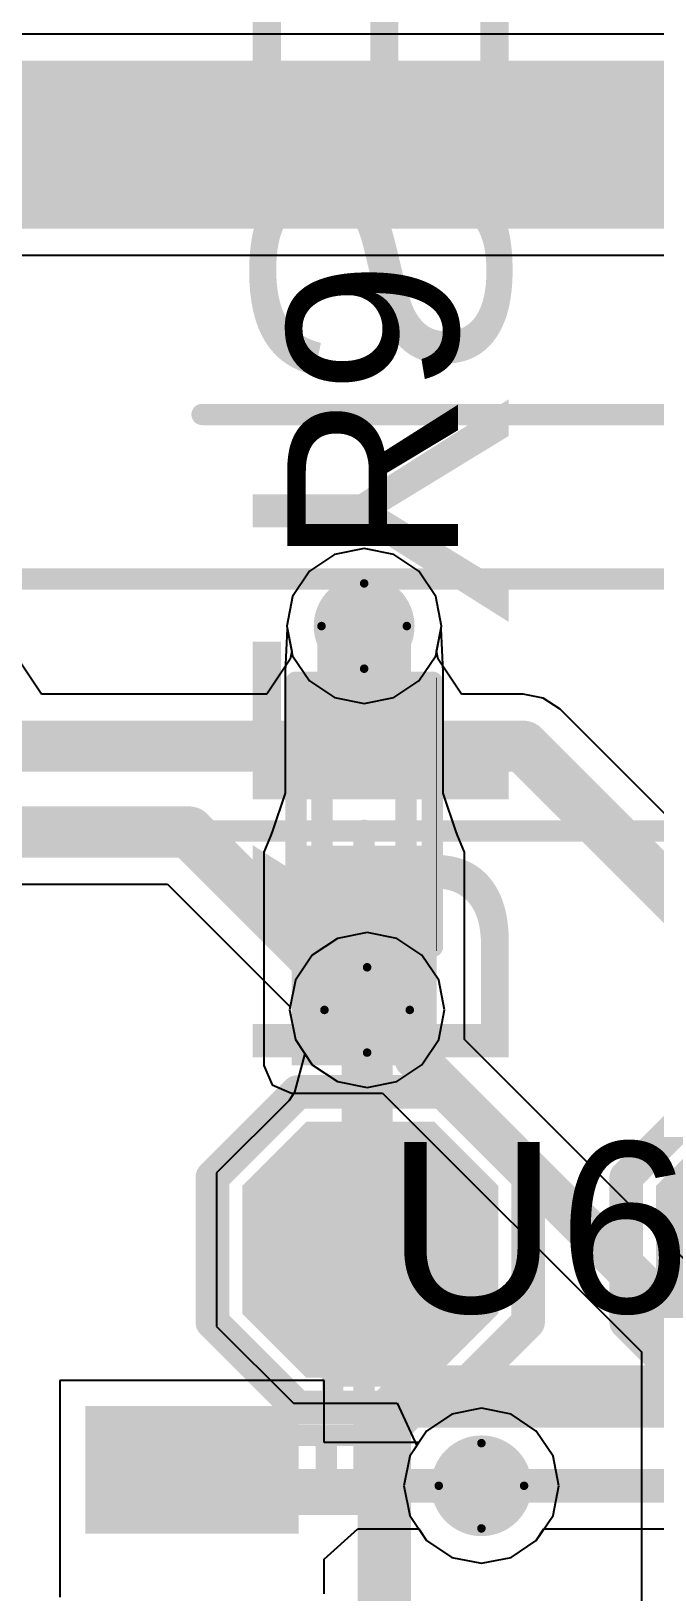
# Model space of a CAD drawing. Header units: millimetres. Extents: x -16 to 330, y -45 to 150.
# Drawn here: x 77.77 to 81.49, y 53.23 to 62.52 of the extents above; entities that cross this region are included whole.
import ezdxf

# ---------------------------------------------------------------- set-up
doc = ezdxf.new("R2010")
doc.units = ezdxf.units.MM
for name, color, linetype in [('BottomLayer', 5, 'Continuous'), ('BottomOverlay', 54, 'Continuous'), ('BottomPaste', 16, 'Continuous'), ('BottomSolder', 6, 'Continuous'), ('DrillDrawing', 1, 'Continuous'), ('Mechanical13', 56, 'Continuous'), ('MidLayer1', 16, 'Continuous'), ('MidLayer2', 76, 'Continuous'), ('TopLayer', 1, 'Continuous'), ('TopOverlay', 2, 'Continuous'), ('TopPaste', 8, 'Continuous'), ('TopSolder', 216, 'Continuous'), ('ViaHoleLayer', 16, 'Continuous')]:
    doc.layers.add(name, color=color, linetype=linetype)
doc.styles.add('Arial', font='arial.ttf', dxfattribs={"height": 0.2})

# ---------------------------------------------------------------- blocks, each defined once
blk = doc.blocks.new('16_SOIC_73')
at = {"layer": 'TopLayer'}
blk.add_hatch(color=1, dxfattribs=at).paths.add_polyline_path([(5.085, -8.51), (6.355, -8.51), (6.355, -9.27), (5.085, -9.27)])
at = {"layer": 'TopPaste'}
blk.add_hatch(color=8, dxfattribs=at).paths.add_polyline_path([(5.085, -8.51), (6.355, -8.51), (6.355, -9.27), (5.085, -9.27)])
at = {"layer": 'TopSolder'}
blk.add_hatch(color=216, dxfattribs=at).paths.add_polyline_path([(5.085, -8.51), (6.355, -8.51), (6.355, -9.27), (5.085, -9.27)])
at = {"layer": 'TopOverlay', "const_width": 0.127}
for points in [[(4.8818, -9.3472), (4.8818, -9.4472)], [(4.8768, -9.4488), (0.8382, -9.4488)]]:
    blk.add_lwpolyline(points, dxfattribs=at)
at = {"layer": 'TopOverlay', "const_width": 0.0635}
for points in [[(4.85, -9.3472, 1), (4.9135, -9.3472, 1)], [(4.845, -9.4488, 1), (4.9085, -9.4488, 1)], [(4.85, -9.4472, 1), (4.9135, -9.4472, 1)]]:
    blk.add_lwpolyline(points, format="xyb", close=True, dxfattribs=at)
blk = doc.blocks.new('R___0402_106')
at = {"layer": 'TopLayer'}
for points in [[(-0.6985, -0.3175), (-0.6985, 0.3175), (-0.2413, 0.3175), (-0.2413, -0.3175)], [(0.2413, -0.3175), (0.2413, 0.3175), (0.6985, 0.3175), (0.6985, -0.3175)]]:
    blk.add_hatch(color=1, dxfattribs=at).paths.add_polyline_path(points)
at = {"layer": 'TopPaste'}
for points in [[(-0.6985, -0.3175), (-0.6985, 0.3175), (-0.2413, 0.3175), (-0.2413, -0.3175)], [(0.2413, -0.3175), (0.2413, 0.3175), (0.6985, 0.3175), (0.6985, -0.3175)]]:
    blk.add_hatch(color=8, dxfattribs=at).paths.add_polyline_path(points)
at = {"layer": 'TopSolder'}
for points in [[(-0.7535, -0.3725), (-0.7535, 0.3725), (-0.1863, 0.3725), (-0.1863, -0.3725)], [(0.1863, -0.3725), (0.1863, 0.3725), (0.7535, 0.3725), (0.7535, -0.3725)]]:
    blk.add_hatch(color=216, dxfattribs=at).paths.add_polyline_path(points)
at = {"layer": 'TopOverlay'}
for points, const_width in [([(-0.7874, 0.4064), (-0.7874, -0.4064)], 0.127), ([(-0.7874, 0.4064), (0.7874, 0.4064)], 0.127), ([(0.7874, 0.4064), (0.7874, -0.4064)], 0.127), ([(-0.7874, -0.4064), (0.7874, -0.4064)], 0.127), ([(-0.8128, -0.4318), (0.8128, -0.4318)], 0.00323)]:
    blk.add_lwpolyline(points, dxfattribs=dict(at, const_width=const_width))
for points, const_width in [([(-0.8191, 0.4064, 1), (-0.7556, 0.4064, 1)], 0.0635), ([(-0.8191, 0.4064, 1), (-0.7556, 0.4064, 1)], 0.0635), ([(0.7556, 0.4064, 1), (0.8191, 0.4064, 1)], 0.0635), ([(0.7556, 0.4064, 1), (0.8191, 0.4064, 1)], 0.0635), ([(-0.8191, -0.4064, 1), (-0.7556, -0.4064, 1)], 0.0635), ([(-0.8191, -0.4064, 1), (-0.7556, -0.4064, 1)], 0.0635), ([(0.7556, -0.4064, 1), (0.8191, -0.4064, 1)], 0.0635), ([(0.7556, -0.4064, 1), (0.8191, -0.4064, 1)], 0.0635), ([(-0.8136, -0.4318, 1), (-0.812, -0.4318, 1)], 0.00161), ([(0.812, -0.4318, 1), (0.8136, -0.4318, 1)], 0.00161)]:
    blk.add_lwpolyline(points, format="xyb", close=True, dxfattribs=dict(at, const_width=const_width))
blk = doc.blocks.new('T__________B_133')
at = {"layer": 'BottomLayer'}
blk.add_hatch(color=5, dxfattribs=at).paths.add_polyline_path([(0.381, 0.762), (-0.381, 0.762), (-0.762, 0.381), (-0.762, -0.381), (-0.381, -0.762), (0.381, -0.762), (0.762, -0.381), (0.762, 0.381)])
at = {"layer": 'BottomPaste'}
blk.add_hatch(color=16, dxfattribs=at).paths.add_polyline_path([(0.381, 0.762), (-0.381, 0.762), (-0.762, 0.381), (-0.762, -0.381), (-0.381, -0.762), (0.381, -0.762), (0.762, -0.381), (0.762, 0.381)])
at = {"layer": 'BottomSolder'}
blk.add_hatch(color=6, dxfattribs=at).paths.add_polyline_path([(0.381, 0.762), (-0.381, 0.762), (-0.762, 0.381), (-0.762, -0.381), (-0.381, -0.762), (0.381, -0.762), (0.762, -0.381), (0.762, 0.381)])
at = {"layer": 'BottomOverlay', "const_width": 0.2}
for points in [[(-0.4318, 0.9398), (-0.9398, 0.4318)], [(0.4318, 0.9398), (-0.4318, 0.9398)], [(0.4318, 0.9398), (-0.4318, 0.9398)], [(0.9398, 0.4318), (0.4318, 0.9398)], [(-0.9398, 0.4318), (-0.9398, -0.4318)], [(0.9398, 0.4318), (0.9398, -0.4318)], [(-0.4318, -0.9398), (-0.9398, -0.4318)], [(0.9398, -0.4318), (0.4318, -0.9398)], [(0.4318, -0.9398), (-0.4318, -0.9398)], [(0.4318, -0.9398), (-0.4318, -0.9398)]]:
    blk.add_lwpolyline(points, dxfattribs=at)
at = {"layer": 'BottomOverlay', "const_width": 0.1}
for points in [[(-0.4818, 0.9398, 1), (-0.3818, 0.9398, 1)], [(-0.4818, 0.9398, 1), (-0.3818, 0.9398, 1)], [(-0.4818, 0.9398, 1), (-0.3818, 0.9398, 1)], [(0.3818, 0.9398, 1), (0.4818, 0.9398, 1)], [(0.3818, 0.9398, 1), (0.4818, 0.9398, 1)], [(0.3818, 0.9398, 1), (0.4818, 0.9398, 1)], [(-0.9898, 0.4318, 1), (-0.8898, 0.4318, 1)], [(-0.9898, 0.4318, 1), (-0.8898, 0.4318, 1)], [(0.8898, 0.4318, 1), (0.9898, 0.4318, 1)], [(0.8898, 0.4318, 1), (0.9898, 0.4318, 1)], [(-0.9898, -0.4318, 1), (-0.8898, -0.4318, 1)], [(-0.9898, -0.4318, 1), (-0.8898, -0.4318, 1)], [(0.8898, -0.4318, 1), (0.9898, -0.4318, 1)], [(0.8898, -0.4318, 1), (0.9898, -0.4318, 1)], [(-0.4818, -0.9398, 1), (-0.3818, -0.9398, 1)], [(-0.4818, -0.9398, 1), (-0.3818, -0.9398, 1)], [(-0.4818, -0.9398, 1), (-0.3818, -0.9398, 1)], [(0.3818, -0.9398, 1), (0.4818, -0.9398, 1)], [(0.3818, -0.9398, 1), (0.4818, -0.9398, 1)], [(0.3818, -0.9398, 1), (0.4818, -0.9398, 1)]]:
    blk.add_lwpolyline(points, format="xyb", close=True, dxfattribs=at)
blk = doc.blocks.new('T__________B_134')
at = {"layer": 'BottomLayer'}
blk.add_hatch(color=5, dxfattribs=at).paths.add_polyline_path([(0.381, 0.762), (-0.381, 0.762), (-0.762, 0.381), (-0.762, -0.381), (-0.381, -0.762), (0.381, -0.762), (0.762, -0.381), (0.762, 0.381)])
at = {"layer": 'BottomPaste'}
blk.add_hatch(color=16, dxfattribs=at).paths.add_polyline_path([(0.381, 0.762), (-0.381, 0.762), (-0.762, 0.381), (-0.762, -0.381), (-0.381, -0.762), (0.381, -0.762), (0.762, -0.381), (0.762, 0.381)])
at = {"layer": 'BottomSolder'}
blk.add_hatch(color=6, dxfattribs=at).paths.add_polyline_path([(0.381, 0.762), (-0.381, 0.762), (-0.762, 0.381), (-0.762, -0.381), (-0.381, -0.762), (0.381, -0.762), (0.762, -0.381), (0.762, 0.381)])
at = {"layer": 'BottomOverlay', "const_width": 0.2}
for points in [[(-0.4318, 0.9398), (-0.9398, 0.4318)], [(0.4318, 0.9398), (-0.4318, 0.9398)], [(0.4318, 0.9398), (-0.4318, 0.9398)], [(0.9398, 0.4318), (0.4318, 0.9398)], [(-0.9398, 0.4318), (-0.9398, -0.4318)], [(0.9398, 0.4318), (0.9398, -0.4318)], [(-0.4318, -0.9398), (-0.9398, -0.4318)], [(0.9398, -0.4318), (0.4318, -0.9398)], [(0.4318, -0.9398), (-0.4318, -0.9398)], [(0.4318, -0.9398), (-0.4318, -0.9398)]]:
    blk.add_lwpolyline(points, dxfattribs=at)
at = {"layer": 'BottomOverlay', "const_width": 0.1}
for points in [[(-0.4818, 0.9398, 1), (-0.3818, 0.9398, 1)], [(-0.4818, 0.9398, 1), (-0.3818, 0.9398, 1)], [(-0.4818, 0.9398, 1), (-0.3818, 0.9398, 1)], [(0.3818, 0.9398, 1), (0.4818, 0.9398, 1)], [(0.3818, 0.9398, 1), (0.4818, 0.9398, 1)], [(0.3818, 0.9398, 1), (0.4818, 0.9398, 1)], [(-0.9898, 0.4318, 1), (-0.8898, 0.4318, 1)], [(-0.9898, 0.4318, 1), (-0.8898, 0.4318, 1)], [(0.8898, 0.4318, 1), (0.9898, 0.4318, 1)], [(0.8898, 0.4318, 1), (0.9898, 0.4318, 1)], [(-0.9898, -0.4318, 1), (-0.8898, -0.4318, 1)], [(-0.9898, -0.4318, 1), (-0.8898, -0.4318, 1)], [(0.8898, -0.4318, 1), (0.9898, -0.4318, 1)], [(0.8898, -0.4318, 1), (0.9898, -0.4318, 1)], [(-0.4818, -0.9398, 1), (-0.3818, -0.9398, 1)], [(-0.4818, -0.9398, 1), (-0.3818, -0.9398, 1)], [(-0.4818, -0.9398, 1), (-0.3818, -0.9398, 1)], [(0.3818, -0.9398, 1), (0.4818, -0.9398, 1)], [(0.3818, -0.9398, 1), (0.4818, -0.9398, 1)], [(0.3818, -0.9398, 1), (0.4818, -0.9398, 1)]]:
    blk.add_lwpolyline(points, format="xyb", close=True, dxfattribs=at)

msp = doc.modelspace()

# ---------------------------------------------------------------- hatches: boundary and pattern name
at = {"layer": 'BottomLayer'}
h = msp.add_hatch(color=5, dxfattribs=at)
edge = h.paths.add_edge_path()
edge.add_arc((79.7562, 58.9788), 0.3, 0, 360)
h = msp.add_hatch(color=5, dxfattribs=at)
edge = h.paths.add_edge_path()
edge.add_arc((79.7738, 56.6928), 0.3, 0, 360)
h = msp.add_hatch(color=5, dxfattribs=at)
edge = h.paths.add_edge_path()
edge.add_arc((80.4544, 53.8588), 0.3, 0, 360)
at = {"layer": 'BottomSolder'}
h = msp.add_hatch(color=6, dxfattribs=at)
edge = h.paths.add_edge_path()
edge.add_arc((79.7562, 58.9788), 0.15, 0, 360)
h = msp.add_hatch(color=6, dxfattribs=at)
edge = h.paths.add_edge_path()
edge.add_arc((79.7738, 56.6928), 0.15, 0, 360)
h = msp.add_hatch(color=6, dxfattribs=at)
edge = h.paths.add_edge_path()
edge.add_arc((80.4544, 53.8588), 0.15, 0, 360)
at = {"layer": 'MidLayer1'}
h = msp.add_hatch(color=16, dxfattribs=at)
edge = h.paths.add_edge_path()
edge.add_arc((79.7562, 58.9788), 0.3, 0, 360)
h = msp.add_hatch(color=16, dxfattribs=at)
edge = h.paths.add_edge_path()
edge.add_arc((79.7738, 56.6928), 0.3, 0, 360)
h = msp.add_hatch(color=16, dxfattribs=at)
edge = h.paths.add_edge_path()
edge.add_arc((80.4544, 53.8588), 0.3, 0, 360)
at = {"layer": 'MidLayer2'}
h = msp.add_hatch(color=76, dxfattribs=at)
edge = h.paths.add_edge_path()
edge.add_arc((79.7562, 58.9788), 0.3, 0, 360)
h = msp.add_hatch(color=76, dxfattribs=at)
edge = h.paths.add_edge_path()
edge.add_arc((79.7738, 56.6928), 0.3, 0, 360)
h = msp.add_hatch(color=76, dxfattribs=at)
edge = h.paths.add_edge_path()
edge.add_arc((80.4544, 53.8588), 0.3, 0, 360)
at = {"layer": 'TopLayer'}
h = msp.add_hatch(color=1, dxfattribs=at)
edge = h.paths.add_edge_path()
edge.add_arc((79.7562, 58.9788), 0.3, 0, 360)
msp.add_hatch(color=1, dxfattribs=at).paths.add_polyline_path([(79.3244, 56.3626), (80.188, 56.3626), (80.188, 57.6326), (79.3244, 57.6326)])
h = msp.add_hatch(color=1, dxfattribs=at)
edge = h.paths.add_edge_path()
edge.add_arc((79.7738, 56.6928), 0.3, 0, 360)
h = msp.add_hatch(color=1, dxfattribs=at)
edge = h.paths.add_edge_path()
edge.add_arc((80.4544, 53.8588), 0.3, 0, 360)
at = {"layer": 'TopSolder'}
h = msp.add_hatch(color=216, dxfattribs=at)
edge = h.paths.add_edge_path()
edge.add_arc((79.7562, 58.9788), 0.15, 0, 360)
h = msp.add_hatch(color=216, dxfattribs=at)
edge = h.paths.add_edge_path()
edge.add_arc((79.7738, 56.6928), 0.15, 0, 360)
h = msp.add_hatch(color=216, dxfattribs=at)
edge = h.paths.add_edge_path()
edge.add_arc((80.4544, 53.8588), 0.15, 0, 360)
at = {"layer": 'ViaHoleLayer'}
h = msp.add_hatch(color=16, dxfattribs=at)
edge = h.paths.add_edge_path()
edge.add_arc((79.7562, 58.9788), 0.15, 0, 360)
h = msp.add_hatch(color=16, dxfattribs=at)
edge = h.paths.add_edge_path()
edge.add_arc((79.7738, 56.6928), 0.15, 0, 360)
h = msp.add_hatch(color=16, dxfattribs=at)
edge = h.paths.add_edge_path()
edge.add_arc((80.4544, 53.8588), 0.15, 0, 360)

# ---------------------------------------------------------------- linework, layer by layer
at = {"layer": 'BottomLayer'}
for p, q in [((83.7811, 62.5036), (68.4354, 62.5036)), ((68.708, 61.1876), (83.7811, 61.1876)), ((79.5797, 59.405), (79.4301, 59.305)), ((79.7562, 59.4401), (79.5797, 59.405)), ((79.9328, 59.405), (79.7562, 59.4401)), ((80.0824, 59.305), (79.9328, 59.405)), ((79.4301, 59.305), (79.3301, 59.1553)), ((80.1824, 59.1553), (80.0824, 59.305)), ((79.3301, 59.1553), (79.295, 58.9788)), ((80.2175, 58.9788), (80.1824, 59.1553)), ((79.295, 58.9788), (79.325, 58.828)), ((80.1875, 58.828), (80.2175, 58.9788)), ((77.8353, 58.574), (77.6968, 58.7808)), ((79.3157, 58.7808), (79.1772, 58.574)), ((79.325, 58.828), (79.3157, 58.7808)), ((80.1968, 58.7808), (80.1875, 58.828)), ((80.3353, 58.574), (80.1968, 58.7808)), ((79.1772, 58.574), (77.8353, 58.574)), ((80.7034, 58.574), (80.3353, 58.574)), ((80.8223, 58.5503), (80.7034, 58.574)), ((80.9231, 58.483), (80.8223, 58.5503)), ((82.2556, 57.1505), (80.9231, 58.483)), ((72.1395, 57.4416), (78.5855, 57.4416)), ((78.5855, 57.4416), (79.3161, 56.711)), ((79.3161, 56.711), (79.3125, 56.6928)), ((79.3125, 56.6928), (79.3476, 56.5163)), ((79.3476, 56.5163), (79.4033, 56.433)), ((79.4033, 56.433), (79.3416, 56.2029)), ((79.3096, 56.1534), (78.878, 55.7218)), ((79.3416, 56.2029), (79.3096, 56.1534)), ((78.878, 55.7218), (78.878, 54.8074)), ((78.878, 54.8074), (79.3352, 54.3502)), ((79.3352, 54.3502), (79.9532, 54.3502)), ((79.9532, 54.3502), (80.069, 54.0962)), ((80.069, 54.0962), (80.0283, 54.0353)), ((80.0283, 54.0353), (79.9932, 53.8588)), ((79.9932, 53.8588), (80.0283, 53.6823)), ((80.0283, 53.6823), (80.1283, 53.5327)), ((80.7806, 53.5327), (80.8266, 53.6015)), ((80.8266, 53.6015), (87.7666, 53.6015)), ((80.1283, 53.5327), (80.2779, 53.4327)), ((80.631, 53.4327), (80.7806, 53.5327)), ((80.2779, 53.4327), (80.4544, 53.3976)), ((80.4544, 53.3976), (80.631, 53.4327))]:
    msp.add_line(p, q, dxfattribs=at)
for points, const_width in [([(68.4354, 61.8456), (83.7811, 61.8456)], 1), ([(67.375, 58.2632), (80.7034, 58.2632)], 0.3048), ([(80.7034, 58.2632), (82.2738, 56.6928)], 0.3048), ([(67.6665, 57.7524), (78.7142, 57.7524)], 0.3048), ([(78.7142, 57.7524), (79.7738, 56.6928)], 0.3048), ([(79.7738, 55.2833), (79.7738, 56.6928)], 0.3048), ([(80.4544, 53.8588), (87.8732, 53.8588)], 0.2)]:
    msp.add_lwpolyline(points, dxfattribs=dict(at, const_width=const_width))
for points, const_width in [([(80.6272, 58.2632, 1), (80.7796, 58.2632, 1)], 0.1524), ([(80.6272, 58.2632, 1), (80.7796, 58.2632, 1)], 0.1524), ([(78.638, 57.7524, 1), (78.7904, 57.7524, 1)], 0.1524), ([(78.638, 57.7524, 1), (78.7904, 57.7524, 1)], 0.1524), ([(79.6976, 56.6928, 1), (79.85, 56.6928, 1)], 0.1524), ([(79.6976, 56.6928, 1), (79.85, 56.6928, 1)], 0.1524), ([(79.6976, 55.2833, 1), (79.85, 55.2833, 1)], 0.1524), ([(80.4044, 53.8588, 1), (80.5044, 53.8588, 1)], 0.1)]:
    msp.add_lwpolyline(points, format="xyb", close=True, dxfattribs=dict(at, const_width=const_width))
at = {"layer": 'DrillDrawing', "const_width": 0.0508}
for points in [[(79.5022, 58.9788), (79.7562, 59.2328)], [(79.7562, 59.2328), (80.0102, 58.9788)], [(79.5022, 58.9788), (79.7562, 58.7248)], [(79.7562, 58.7248), (80.0102, 58.9788)], [(79.5198, 56.6928), (79.7738, 56.9468)], [(79.7738, 56.9468), (80.0278, 56.6928)], [(79.5198, 56.6928), (79.7738, 56.4388)], [(79.7738, 56.4388), (80.0278, 56.6928)], [(80.2004, 53.8588), (80.4544, 54.1128)], [(80.4544, 54.1128), (80.7084, 53.8588)], [(80.2004, 53.8588), (80.4544, 53.6048)], [(80.4544, 53.6048), (80.7084, 53.8588)]]:
    msp.add_lwpolyline(points, dxfattribs=at)
at = {"layer": 'DrillDrawing', "const_width": 0.0254}
for points in [[(79.7435, 59.2328, 1), (79.7689, 59.2328, 1)], [(79.7435, 59.2328, 1), (79.7689, 59.2328, 1)], [(79.4895, 58.9788, 1), (79.5149, 58.9788, 1)], [(79.4895, 58.9788, 1), (79.5149, 58.9788, 1)], [(79.9975, 58.9788, 1), (80.0229, 58.9788, 1)], [(79.9975, 58.9788, 1), (80.0229, 58.9788, 1)], [(79.7435, 58.7248, 1), (79.7689, 58.7248, 1)], [(79.7435, 58.7248, 1), (79.7689, 58.7248, 1)], [(79.7611, 56.9468, 1), (79.7865, 56.9468, 1)], [(79.7611, 56.9468, 1), (79.7865, 56.9468, 1)], [(79.5071, 56.6928, 1), (79.5325, 56.6928, 1)], [(79.5071, 56.6928, 1), (79.5325, 56.6928, 1)], [(80.0151, 56.6928, 1), (80.0405, 56.6928, 1)], [(80.0151, 56.6928, 1), (80.0405, 56.6928, 1)], [(79.7611, 56.4388, 1), (79.7865, 56.4388, 1)], [(79.7611, 56.4388, 1), (79.7865, 56.4388, 1)], [(80.4417, 54.1128, 1), (80.4671, 54.1128, 1)], [(80.4417, 54.1128, 1), (80.4671, 54.1128, 1)], [(80.1877, 53.8588, 1), (80.2131, 53.8588, 1)], [(80.1877, 53.8588, 1), (80.2131, 53.8588, 1)], [(80.6957, 53.8588, 1), (80.7211, 53.8588, 1)], [(80.6957, 53.8588, 1), (80.7211, 53.8588, 1)], [(80.4417, 53.6048, 1), (80.4671, 53.6048, 1)], [(80.4417, 53.6048, 1), (80.4671, 53.6048, 1)]]:
    msp.add_lwpolyline(points, format="xyb", close=True, dxfattribs=at)
at = {"layer": 'Mechanical13', "const_width": 0.127}
for points in [[(78.7915, 60.2388), (86.7362, 60.2388)], [(78.7915, 60.2388), (86.7362, 60.2388)], [(76.7915, 59.2588), (84.7362, 59.2588)], [(76.7915, 59.2588), (84.7362, 59.2588)], [(79.5062, 58.2588), (80.0062, 58.2588)], [(79.5062, 58.2238), (79.5062, 58.2588)], [(79.5062, 58.2238), (80.0062, 58.2238)], [(79.5062, 58.0938), (79.5062, 58.2238)], [(80.0062, 58.2238), (80.0062, 58.2588)], [(80.0062, 58.0938), (80.0062, 58.2238)], [(79.5062, 58.0938), (80.0062, 58.0938)], [(79.5062, 58.0588), (79.5062, 58.0938)], [(79.5062, 58.0588), (80.0062, 58.0588)], [(79.5062, 57.4588), (79.5062, 58.0588)], [(80.0062, 58.0588), (80.0062, 58.0938)], [(80.0062, 57.4588), (80.0062, 58.0588)], [(72.2562, 57.7588), (80.201, 57.7588)], [(72.2562, 57.7588), (80.201, 57.7588)], [(74.7562, 57.7588), (82.701, 57.7588)], [(74.7562, 57.7588), (82.701, 57.7588)], [(77.2562, 57.7588), (85.201, 57.7588)], [(77.2562, 57.7588), (85.201, 57.7588)], [(79.7562, 57.7588), (87.701, 57.7588)], [(79.7562, 57.7588), (87.701, 57.7588)], [(79.7562, 53.7864), (79.7562, 57.7588)], [(79.7562, 53.7864), (79.7562, 57.7588)], [(79.5062, 57.4588), (80.0062, 57.4588)], [(79.5062, 57.4238), (79.5062, 57.4588)], [(79.5062, 57.4238), (80.0062, 57.4238)], [(79.5062, 57.2938), (79.5062, 57.4238)], [(80.0062, 57.4238), (80.0062, 57.4588)], [(80.0062, 57.2938), (80.0062, 57.4238)], [(79.5062, 57.2938), (80.0062, 57.2938)], [(79.5062, 57.2588), (79.5062, 57.2938)], [(80.0062, 57.2588), (80.0062, 57.2938)], [(79.5062, 57.2588), (80.0062, 57.2588)], [(79.7812, 54.2838), (79.9562, 54.4588)], [(79.9562, 54.4588), (83.5062, 54.4588)], [(79.9562, 54.4588), (80.0512, 54.269)], [(79.8562, 54.2463), (79.9937, 54.3838)], [(79.9937, 54.3838), (83.4687, 54.3838)], [(79.7812, 54.2838), (79.9711, 54.1889)], [(79.7812, 54.1588), (79.7812, 54.2838)], [(79.8562, 44.7713), (79.8562, 54.2463)], [(79.9711, 54.1889), (80.0512, 54.269)], [(80.0512, 54.269), (83.4113, 54.269)], [(78.7312, 54.1588), (79.1312, 54.1588)], [(78.7312, 53.7488), (78.7312, 54.1588)], [(79.1312, 53.7488), (79.1312, 54.1588)], [(79.1312, 54.1588), (79.2312, 54.1588)], [(79.2312, 54.1588), (79.5312, 54.1588)], [(79.2312, 53.7488), (79.2312, 54.1588)], [(79.5312, 54.1588), (79.8562, 54.1588)], [(79.5312, 53.7488), (79.5312, 54.1588)], [(79.9711, 44.8287), (79.9711, 54.1889)], [(78.7312, 53.7488), (79.1312, 53.7488)], [(79.1312, 53.7488), (79.2312, 53.7488)], [(79.2312, 53.7488), (79.5312, 53.7488)], [(79.5312, 53.7488), (79.8562, 53.7488)], [(79.7812, 52.8888), (79.7812, 53.7488)]]:
    msp.add_lwpolyline(points, dxfattribs=at)
at = {"layer": 'Mechanical13'}
for points, const_width in [([(78.7598, 60.2388, 1), (78.8233, 60.2388, 1)], 0.0635), ([(78.7598, 60.2388, 1), (78.8233, 60.2388, 1)], 0.0635), ([(79.4745, 58.2588, 1), (79.538, 58.2588, 1)], 0.0635), ([(79.4745, 58.2588, 1), (79.538, 58.2588, 1)], 0.0635), ([(79.4745, 58.2238, 1), (79.538, 58.2238, 1)], 0.0635), ([(79.4745, 58.2238, 1), (79.538, 58.2238, 1)], 0.0635), ([(79.4745, 58.2238, 1), (79.538, 58.2238, 1)], 0.0635), ([(79.9745, 58.2588, 1), (80.038, 58.2588, 1)], 0.0635), ([(79.9745, 58.2588, 1), (80.038, 58.2588, 1)], 0.0635), ([(79.9745, 58.2238, 1), (80.038, 58.2238, 1)], 0.0635), ([(79.9745, 58.2238, 1), (80.038, 58.2238, 1)], 0.0635), ([(79.9745, 58.2238, 1), (80.038, 58.2238, 1)], 0.0635), ([(79.4745, 58.0938, 1), (79.538, 58.0938, 1)], 0.0635), ([(79.4745, 58.0938, 1), (79.538, 58.0938, 1)], 0.0635), ([(79.4745, 58.0938, 1), (79.538, 58.0938, 1)], 0.0635), ([(79.4745, 58.0588, 1), (79.538, 58.0588, 1)], 0.0635), ([(79.4745, 58.0588, 1), (79.538, 58.0588, 1)], 0.0635), ([(79.4745, 58.0588, 1), (79.538, 58.0588, 1)], 0.0635), ([(79.9745, 58.0938, 1), (80.038, 58.0938, 1)], 0.0635), ([(79.9745, 58.0938, 1), (80.038, 58.0938, 1)], 0.0635), ([(79.9745, 58.0938, 1), (80.038, 58.0938, 1)], 0.0635), ([(79.9745, 58.0588, 1), (80.038, 58.0588, 1)], 0.0635), ([(79.9745, 58.0588, 1), (80.038, 58.0588, 1)], 0.0635), ([(79.9745, 58.0588, 1), (80.038, 58.0588, 1)], 0.0635), ([(79.7594, 57.7588, 1), (79.7531, 57.7588, 1)], 0.127), ([(79.7594, 57.7588, 1), (79.7531, 57.7588, 1)], 0.127), ([(79.7213, 57.7588, 1), (79.7848, 57.7588, 1)], 0.0635), ([(79.7213, 57.7588, 1), (79.7848, 57.7588, 1)], 0.0635), ([(79.7245, 57.7588, 1), (79.788, 57.7588, 1)], 0.0635), ([(79.7245, 57.7588, 1), (79.788, 57.7588, 1)], 0.0635), ([(79.7245, 57.7588, 1), (79.788, 57.7588, 1)], 0.0635), ([(79.7245, 57.7588, 1), (79.788, 57.7588, 1)], 0.0635), ([(79.7277, 57.7588, 1), (79.7912, 57.7588, 1)], 0.0635), ([(79.7277, 57.7588, 1), (79.7912, 57.7588, 1)], 0.0635), ([(80.1692, 57.7588, 1), (80.2327, 57.7588, 1)], 0.0635), ([(80.1692, 57.7588, 1), (80.2327, 57.7588, 1)], 0.0635), ([(79.4745, 57.4588, 1), (79.538, 57.4588, 1)], 0.0635), ([(79.4745, 57.4588, 1), (79.538, 57.4588, 1)], 0.0635), ([(79.4745, 57.4588, 1), (79.538, 57.4588, 1)], 0.0635), ([(79.4745, 57.4238, 1), (79.538, 57.4238, 1)], 0.0635), ([(79.4745, 57.4238, 1), (79.538, 57.4238, 1)], 0.0635), ([(79.4745, 57.4238, 1), (79.538, 57.4238, 1)], 0.0635), ([(79.9745, 57.4588, 1), (80.038, 57.4588, 1)], 0.0635), ([(79.9745, 57.4588, 1), (80.038, 57.4588, 1)], 0.0635), ([(79.9745, 57.4588, 1), (80.038, 57.4588, 1)], 0.0635), ([(79.9745, 57.4238, 1), (80.038, 57.4238, 1)], 0.0635), ([(79.9745, 57.4238, 1), (80.038, 57.4238, 1)], 0.0635), ([(79.9745, 57.4238, 1), (80.038, 57.4238, 1)], 0.0635), ([(79.4745, 57.2938, 1), (79.538, 57.2938, 1)], 0.0635), ([(79.4745, 57.2938, 1), (79.538, 57.2938, 1)], 0.0635), ([(79.4745, 57.2938, 1), (79.538, 57.2938, 1)], 0.0635), ([(79.9745, 57.2938, 1), (80.038, 57.2938, 1)], 0.0635), ([(79.9745, 57.2938, 1), (80.038, 57.2938, 1)], 0.0635), ([(79.9745, 57.2938, 1), (80.038, 57.2938, 1)], 0.0635), ([(79.4745, 57.2588, 1), (79.538, 57.2588, 1)], 0.0635), ([(79.4745, 57.2588, 1), (79.538, 57.2588, 1)], 0.0635), ([(79.9745, 57.2588, 1), (80.038, 57.2588, 1)], 0.0635), ([(79.9745, 57.2588, 1), (80.038, 57.2588, 1)], 0.0635), ([(79.9245, 54.4588, 1), (79.988, 54.4588, 1)], 0.0635), ([(79.9245, 54.4588, 1), (79.988, 54.4588, 1)], 0.0635), ([(79.9245, 54.4588, 1), (79.988, 54.4588, 1)], 0.0635), ([(79.962, 54.3838, 1), (80.0255, 54.3838, 1)], 0.0635), ([(79.962, 54.3838, 1), (80.0255, 54.3838, 1)], 0.0635), ([(79.7495, 54.2838, 1), (79.813, 54.2838, 1)], 0.0635), ([(79.7495, 54.2838, 1), (79.813, 54.2838, 1)], 0.0635), ([(79.7495, 54.2838, 1), (79.813, 54.2838, 1)], 0.0635), ([(79.8245, 54.2463, 1), (79.888, 54.2463, 1)], 0.0635), ([(79.8245, 54.2463, 1), (79.888, 54.2463, 1)], 0.0635), ([(80.0194, 54.269, 1), (80.0829, 54.269, 1)], 0.0635), ([(80.0194, 54.269, 1), (80.0829, 54.269, 1)], 0.0635), ([(80.0194, 54.269, 1), (80.0829, 54.269, 1)], 0.0635), ([(78.6995, 54.1588, 1), (78.763, 54.1588, 1)], 0.0635), ([(78.6995, 54.1588, 1), (78.763, 54.1588, 1)], 0.0635), ([(79.0995, 54.1588, 1), (79.163, 54.1588, 1)], 0.0635), ([(79.0995, 54.1588, 1), (79.163, 54.1588, 1)], 0.0635), ([(79.0995, 54.1588, 1), (79.163, 54.1588, 1)], 0.0635), ([(79.1995, 54.1588, 1), (79.263, 54.1588, 1)], 0.0635), ([(79.1995, 54.1588, 1), (79.263, 54.1588, 1)], 0.0635), ([(79.1995, 54.1588, 1), (79.263, 54.1588, 1)], 0.0635), ([(79.4995, 54.1588, 1), (79.563, 54.1588, 1)], 0.0635), ([(79.4995, 54.1588, 1), (79.563, 54.1588, 1)], 0.0635), ([(79.4995, 54.1588, 1), (79.563, 54.1588, 1)], 0.0635), ([(79.7495, 54.1588, 1), (79.813, 54.1588, 1)], 0.0635), ([(79.8245, 54.1588, 1), (79.888, 54.1588, 1)], 0.0635), ([(79.9393, 54.1889, 1), (80.0028, 54.1889, 1)], 0.0635), ([(79.9393, 54.1889, 1), (80.0028, 54.1889, 1)], 0.0635), ([(79.9393, 54.1889, 1), (80.0028, 54.1889, 1)], 0.0635), ([(78.6995, 53.7488, 1), (78.763, 53.7488, 1)], 0.0635), ([(78.6995, 53.7488, 1), (78.763, 53.7488, 1)], 0.0635), ([(79.0995, 53.7488, 1), (79.163, 53.7488, 1)], 0.0635), ([(79.0995, 53.7488, 1), (79.163, 53.7488, 1)], 0.0635), ([(79.0995, 53.7488, 1), (79.163, 53.7488, 1)], 0.0635), ([(79.1995, 53.7488, 1), (79.263, 53.7488, 1)], 0.0635), ([(79.1995, 53.7488, 1), (79.263, 53.7488, 1)], 0.0635), ([(79.1995, 53.7488, 1), (79.263, 53.7488, 1)], 0.0635), ([(79.4995, 53.7488, 1), (79.563, 53.7488, 1)], 0.0635), ([(79.4995, 53.7488, 1), (79.563, 53.7488, 1)], 0.0635), ([(79.4995, 53.7488, 1), (79.563, 53.7488, 1)], 0.0635), ([(79.7245, 53.7864, 1), (79.788, 53.7864, 1)], 0.0635), ([(79.7245, 53.7864, 1), (79.788, 53.7864, 1)], 0.0635), ([(79.7495, 53.7488, 1), (79.813, 53.7488, 1)], 0.0635), ([(79.8245, 53.7488, 1), (79.888, 53.7488, 1)], 0.0635)]:
    msp.add_lwpolyline(points, format="xyb", close=True, dxfattribs=dict(at, const_width=const_width))
at = {"layer": 'MidLayer1'}
for p, q in [((79.5973, 57.119), (79.4476, 57.019)), ((79.7738, 57.1541), (79.5973, 57.119)), ((79.9503, 57.119), (79.7738, 57.1541)), ((80.0999, 57.019), (79.9503, 57.119)), ((79.4476, 57.019), (79.3476, 56.8693)), ((80.1999, 56.8693), (80.0999, 57.019)), ((79.3476, 56.8693), (79.3125, 56.6928)), ((80.235, 56.6928), (80.1999, 56.8693)), ((79.3125, 56.6928), (79.3476, 56.5163)), ((80.1999, 56.5163), (80.235, 56.6928)), ((79.3476, 56.5163), (79.4476, 56.3666)), ((80.0999, 56.3666), (80.1999, 56.5163)), ((79.4476, 56.3666), (79.5973, 56.2667)), ((79.9503, 56.2667), (80.0999, 56.3666)), ((79.5973, 56.2667), (79.7738, 56.2315)), ((79.7738, 56.2315), (79.9503, 56.2667)), ((80.2779, 54.285), (80.1283, 54.185)), ((80.4544, 54.3201), (80.2779, 54.285)), ((80.631, 54.285), (80.4544, 54.3201)), ((80.7806, 54.185), (80.631, 54.285)), ((80.1283, 54.185), (80.0283, 54.0353)), ((80.8806, 54.0353), (80.7806, 54.185)), ((80.0283, 54.0353), (79.9932, 53.8588)), ((80.9157, 53.8588), (80.8806, 54.0353)), ((79.9932, 53.8588), (80.0283, 53.6823)), ((80.8806, 53.6823), (80.9157, 53.8588)), ((80.0283, 53.6823), (80.1283, 53.5327)), ((80.7806, 53.5327), (80.8806, 53.6823)), ((80.1283, 53.5327), (80.2779, 53.4327)), ((80.631, 53.4327), (80.7806, 53.5327)), ((80.2779, 53.4327), (80.4544, 53.3976)), ((80.4544, 53.3976), (80.631, 53.4327))]:
    msp.add_line(p, q, dxfattribs=at)
at = {"layer": 'MidLayer2'}
for p, q in [((79.5797, 59.405), (79.4301, 59.305)), ((79.7562, 59.4401), (79.5797, 59.405)), ((79.9328, 59.405), (79.7562, 59.4401)), ((80.0824, 59.305), (79.9328, 59.405)), ((79.4301, 59.305), (79.3301, 59.1553)), ((80.1824, 59.1553), (80.0824, 59.305)), ((79.3301, 59.1553), (79.295, 58.9788)), ((80.2175, 58.9788), (80.1824, 59.1553)), ((79.295, 58.9788), (79.3301, 58.8023)), ((80.1824, 58.8023), (80.2175, 58.9788)), ((79.3301, 58.8023), (79.4301, 58.6526)), ((80.0824, 58.6526), (80.1824, 58.8023)), ((79.4301, 58.6526), (79.5797, 58.5527)), ((79.9328, 58.5527), (80.0824, 58.6526)), ((79.5797, 58.5527), (79.7562, 58.5175)), ((79.7562, 58.5175), (79.9328, 58.5527)), ((79.5973, 57.119), (79.4476, 57.019)), ((79.7738, 57.1541), (79.5973, 57.119)), ((79.9503, 57.119), (79.7738, 57.1541)), ((80.0999, 57.019), (79.9503, 57.119)), ((79.4476, 57.019), (79.3476, 56.8693)), ((80.1999, 56.8693), (80.0999, 57.019)), ((79.3476, 56.8693), (79.3125, 56.6928)), ((80.235, 56.6928), (80.1999, 56.8693)), ((79.3125, 56.6928), (79.3476, 56.5163)), ((80.1999, 56.5163), (80.235, 56.6928)), ((79.3476, 56.5163), (79.4476, 56.3666)), ((80.0999, 56.3666), (80.1999, 56.5163)), ((79.4476, 56.3666), (79.5973, 56.2667)), ((79.9503, 56.2667), (80.0999, 56.3666)), ((79.5973, 56.2667), (79.7738, 56.2315)), ((79.7738, 56.2315), (79.9503, 56.2667)), ((80.2779, 54.285), (80.1283, 54.185)), ((80.4544, 54.3201), (80.2779, 54.285)), ((80.631, 54.285), (80.4544, 54.3201)), ((80.7806, 54.185), (80.631, 54.285)), ((80.1283, 54.185), (80.0283, 54.0353)), ((80.8806, 54.0353), (80.7806, 54.185)), ((80.0283, 54.0353), (79.9932, 53.8588)), ((80.9157, 53.8588), (80.8806, 54.0353)), ((79.9932, 53.8588), (80.0283, 53.6823)), ((80.8806, 53.6823), (80.9157, 53.8588)), ((80.0283, 53.6823), (80.1283, 53.5327)), ((80.7806, 53.5327), (80.8806, 53.6823)), ((80.1283, 53.5327), (80.2779, 53.4327)), ((80.631, 53.4327), (80.7806, 53.5327)), ((80.2779, 53.4327), (80.4544, 53.3976)), ((80.4544, 53.3976), (80.631, 53.4327))]:
    msp.add_line(p, q, dxfattribs=at)
at = {"layer": 'TopLayer'}
for p, q in [((79.5797, 59.405), (79.4301, 59.305)), ((79.7562, 59.4401), (79.5797, 59.405)), ((79.9328, 59.405), (79.7562, 59.4401)), ((80.0824, 59.305), (79.9328, 59.405)), ((79.4301, 59.305), (79.3301, 59.1553)), ((80.1824, 59.1553), (80.0824, 59.305)), ((79.3301, 59.1553), (79.295, 58.9788)), ((80.2175, 58.9788), (80.1824, 59.1553)), ((79.2983, 58.9621), (79.2863, 58.7081)), ((79.295, 58.9788), (79.2983, 58.9621)), ((80.2142, 58.9621), (80.2175, 58.9788)), ((80.2261, 58.7081), (80.2142, 58.9621)), ((79.2863, 58.7081), (79.2863, 58.7081)), ((79.2863, 58.7081), (79.2863, 57.9839)), ((80.2261, 58.0358), (80.2261, 58.7081)), ((80.2261, 58.7081), (80.2261, 58.7081)), ((80.2261, 57.9839), (80.2261, 58.0358)), ((79.2863, 57.9839), (79.2093, 57.7536)), ((80.3032, 57.7536), (80.2261, 57.9839)), ((79.1991, 57.7283), (79.1595, 57.6326)), ((79.2093, 57.7536), (79.1991, 57.7283)), ((80.3134, 57.7283), (80.3032, 57.7536)), ((80.353, 57.6326), (80.3134, 57.7283)), ((79.1595, 57.6326), (79.1595, 56.3626)), ((80.353, 56.5165), (80.353, 57.6326)), ((81.8937, 54.9757), (80.353, 56.5165)), ((79.1595, 56.3626), (79.2078, 56.246)), ((79.2078, 56.246), (79.3244, 56.1977)), ((79.3244, 56.1977), (79.8661, 56.1977)), ((79.8661, 56.1977), (81.4074, 54.6563)), ((81.4074, 54.6563), (81.4074, 50.2353)), ((79.5186, 54.4862), (77.9438, 54.4862)), ((77.9438, 54.4862), (77.9438, 53.4702)), ((79.5186, 54.1162), (79.5186, 54.4862)), ((80.2779, 54.285), (80.1283, 54.185)), ((80.4544, 54.3201), (80.2779, 54.285)), ((80.631, 54.285), (80.4544, 54.3201)), ((80.7806, 54.185), (80.631, 54.285)), ((80.1283, 54.185), (80.0823, 54.1162)), ((80.8806, 54.0353), (80.7806, 54.185)), ((80.0823, 54.1162), (79.5186, 54.1162)), ((80.9157, 53.8588), (80.8806, 54.0353)), ((80.8806, 53.6823), (80.9157, 53.8588)), ((80.7806, 53.5327), (80.8806, 53.6823)), ((79.5186, 53.4214), (79.7183, 53.6015)), ((79.7183, 53.6015), (80.0823, 53.6015)), ((80.0823, 53.6015), (80.1283, 53.5327)), ((77.9438, 53.4702), (77.9438, 53.4214)), ((80.1283, 53.5327), (80.2779, 53.4327)), ((80.631, 53.4327), (80.7806, 53.5327)), ((77.9438, 53.4214), (77.9438, 53.1952)), ((79.5186, 53.2162), (79.5186, 53.4214)), ((80.2779, 53.4327), (80.4544, 53.3976)), ((80.4544, 53.3976), (80.631, 53.4327))]:
    msp.add_line(p, q, dxfattribs=at)
for points, const_width in [([(79.7562, 58.3271), (79.7562, 58.9788)], 0.5588), ([(79.7738, 56.6928), (79.8578, 56.6928)], 0.254), ([(79.8578, 56.6928), (80.061, 56.4896)], 0.254), ([(80.061, 56.4056), (80.061, 56.4896)], 0.254), ([(80.061, 56.4056), (81.6923, 54.7743)], 0.254), ([(78.7544, 53.9538), (78.8494, 53.8588)], 0.2), ([(78.8494, 53.8588), (80.4544, 53.8588)], 0.2)]:
    msp.add_lwpolyline(points, dxfattribs=dict(at, const_width=const_width))
for points, const_width in [([(79.6165, 58.9788, 1), (79.8959, 58.9788, 1)], 0.2794), ([(79.6165, 58.3271, 1), (79.8959, 58.3271, 1)], 0.2794), ([(79.7103, 56.6928, 1), (79.8373, 56.6928, 1)], 0.127), ([(79.7943, 56.6928, 1), (79.9213, 56.6928, 1)], 0.127), ([(79.7943, 56.6928, 1), (79.9213, 56.6928, 1)], 0.127), ([(79.9975, 56.4896, 1), (80.1245, 56.4896, 1)], 0.127), ([(79.9975, 56.4896, 1), (80.1245, 56.4896, 1)], 0.127), ([(79.9975, 56.4056, 1), (80.1245, 56.4056, 1)], 0.127), ([(79.9975, 56.4056, 1), (80.1245, 56.4056, 1)], 0.127), ([(78.7044, 53.9538, 1), (78.8044, 53.9538, 1)], 0.1), ([(78.7994, 53.8588, 1), (78.8994, 53.8588, 1)], 0.1), ([(78.7994, 53.8588, 1), (78.8994, 53.8588, 1)], 0.1), ([(80.4044, 53.8588, 1), (80.5044, 53.8588, 1)], 0.1)]:
    msp.add_lwpolyline(points, format="xyb", close=True, dxfattribs=dict(at, const_width=const_width))

# ---------------------------------------------------------------- block references
for name, p, rotation in [('R___0402_106', (79.7562, 57.8572), 90), ('T__________B_134', (79.7924, 55.2646), 180), ('T__________B_133', (82.2562, 55.2646), 180), ('16_SOIC_73', (84.4512, 45.0638), 180)]:
    msp.add_blockref(name, p, dxfattribs=dict(rotation=rotation))

# ---------------------------------------------------------------- texts
at = {"layer": 'BottomOverlay', "style": 'Arial', "text_generation_flag": 2}
msp.add_text('RLYSET', height=1.524, rotation=270, dxfattribs=at).set_placement((79.0933, 56.2351))
at = {"layer": 'TopOverlay', "style": 'Arial'}
for s, height, rotation, p in [('1V8_SENSOR', 1.524, 360, (72.0897, 62.9135)), ('R9', 1.016, 90, (80.3146, 59.3384))]:
    msp.add_text(s, height=height, rotation=rotation, dxfattribs=at).set_placement(p)
msp.add_text('U6', height=1.016, dxfattribs=at).set_placement((79.8858, 54.8896))

doc.saveas('drawing.dxf')
